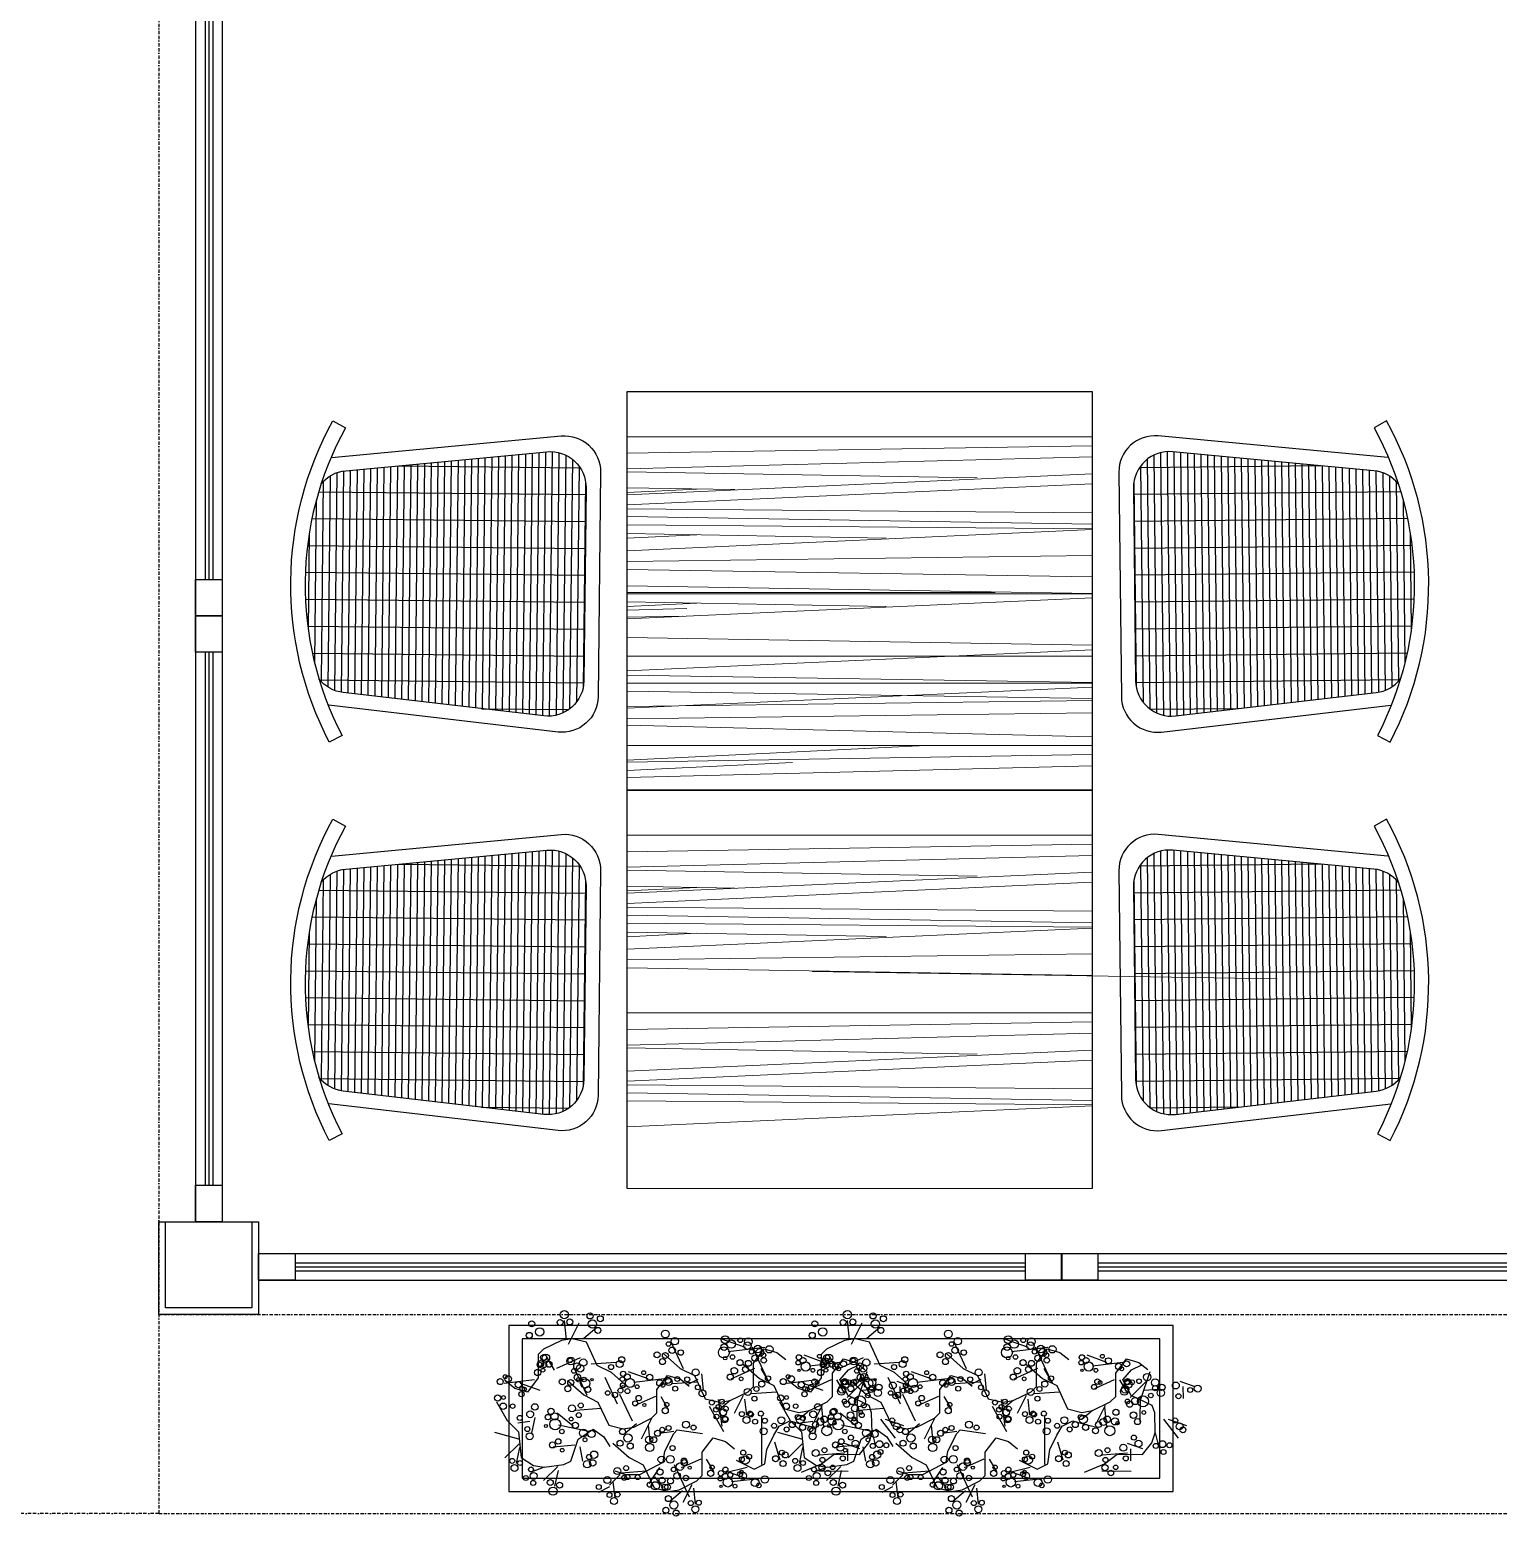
# Model space of a CAD drawing. Header units: millimetres. Extents: x 6517 to 10548, y -1828 to 1073.
# Drawn here: x 7550.6 to 7771.6, y -823.4 to -598.3 of the extents above; entities that cross this region are included whole.
import ezdxf

# ---------------------------------------------------------------- set-up
doc = ezdxf.new("R2010")
doc.units = ezdxf.units.MM
doc.linetypes.add('BORDER', pattern=[1.75, 0.5, -0.25, 0.5, -0.25, 0, -0.25])
doc.layers.add('AHŞAP İNCE', color=7, linetype='Continuous', lineweight=9, true_color=0x433223)
for name, color, linetype in [('bougainvil', 7, 'Continuous'), ('Fitout_Tip_kesit$0$A_elev 5', 46, 'Continuous'), ('MASA-TR', 165, 'Continuous'), ('S-HOLE', 136, 'Continuous'), ('TEF', 6, 'Continuous')]:
    doc.layers.add(name, color=color, linetype=linetype)
doc.layers.add('TEFRIS', color=9, linetype='Continuous', lineweight=0)
doc.layers.add('TEFRIŞ', color=34, linetype='Continuous', lineweight=20)

# ---------------------------------------------------------------- blocks, each defined once
blk = doc.blocks.new('*X23')
at = {"color": 0}
for p, q in [((20396.25, 15910.63), (20396.25, 15947.88)), ((20400, 15909.73), (20400, 15947.88)), ((20403.75, 15909.16), (20403.75, 15947.88)), ((20407.5, 15908.9), (20407.5, 15947.88)), ((20411.25, 15908.95), (20411.25, 15947.88)), ((20415, 15909.31), (20415, 15947.88)), ((20418.75, 15910), (20418.75, 15947.88)), ((20422.5, 15911.09), (20422.5, 15947.87)), ((20391.34, 15945.94), (20426.15, 15945.94)), ((20392.29, 15946.88), (20425.21, 15946.88)), ((20392.5, 15921.75), (20392.5, 15947.02)), ((20394.46, 15947.81), (20423.03, 15947.81)), ((20426.25, 15933.65), (20426.25, 15945.81)), ((20390.44, 15944.06), (20427.05, 15944.06)), ((20390.77, 15945), (20426.72, 15945)), ((20390.31, 15943.12), (20427.19, 15943.12)), ((20390.35, 15942.19), (20427.15, 15942.19)), ((20390.45, 15941.25), (20427.05, 15941.25)), ((20390.55, 15940.31), (20426.95, 15940.31)), ((20390.64, 15939.38), (20426.85, 15939.38)), ((20390.74, 15938.44), (20426.75, 15938.44)), ((20390.84, 15937.5), (20426.66, 15937.5)), ((20390.94, 15936.56), (20426.56, 15936.56)), ((20391.04, 15935.62), (20426.46, 15935.62)), ((20391.14, 15934.69), (20426.36, 15934.69)), ((20391.24, 15933.75), (20426.26, 15933.75)), ((20391.34, 15932.81), (20426.16, 15932.81)), ((20391.43, 15931.88), (20426.06, 15931.88)), ((20391.53, 15930.94), (20425.96, 15930.94)), ((20391.63, 15930), (20425.87, 15930)), ((20391.73, 15929.06), (20425.77, 15929.06)), ((20391.83, 15928.12), (20425.67, 15928.12)), ((20391.93, 15927.19), (20425.57, 15927.19)), ((20392.03, 15926.25), (20425.47, 15926.25)), ((20392.12, 15925.31), (20425.37, 15925.31)), ((20392.22, 15924.38), (20425.27, 15924.38)), ((20392.32, 15923.44), (20425.18, 15923.44)), ((20392.42, 15922.5), (20425.08, 15922.5)), ((20392.52, 15921.56), (20424.98, 15921.56)), ((20392.62, 15920.62), (20424.88, 15920.62)), ((20392.72, 15919.69), (20424.78, 15919.69)), ((20392.82, 15918.75), (20424.68, 15918.75)), ((20392.91, 15917.81), (20424.58, 15917.81)), ((20393.01, 15916.88), (20424.48, 15916.88)), ((20393.11, 15915.94), (20424.39, 15915.94)), ((20393.21, 15915), (20424.29, 15915)), ((20393.32, 15914.06), (20424.18, 15914.06)), ((20393.57, 15913.12), (20423.93, 15913.12)), ((20394.04, 15912.19), (20423.46, 15912.19)), ((20394.82, 15911.25), (20422.68, 15911.25)), ((20397.43, 15910.31), (20420.07, 15910.31)), ((20402.08, 15909.38), (20415.42, 15909.38))]:
    blk.add_line(p, q, dxfattribs=at)
blk = doc.blocks.new('CHAI1A')
for points in [[(-17.2, -101.45), (-20.57, -69.45, -0.445276), (-15.6, -63.93), (15.73, -63.93, -0.445276), (20.71, -69.45), (17.34, -101.45, -0.003866), (17.33, -101.53)], [(-15.4, -99.45), (-18.35, -71.45, -0.445276), (-13.38, -65.93), (13.51, -65.93, -0.445276), (18.49, -71.45), (15.54, -99.45, -0.201793), (13.67, -102.85)], [(-13.53, -102.85, -0.201793), (-15.4, -99.45)], [(-17.2, -101.53, -0.003866), (-17.2, -101.45)]]:
    blk.add_lwpolyline(points, format="xyb")
at = {"elevation": 91}
blk.add_lwpolyline([(-21.39, -99.55, 0.250487), (21.53, -99.55), (22.47, -101.32, -0.250487), (-22.34, -101.32)], format="xyb", close=True, dxfattribs=at)
at = {"layer": 'MASA-TR'}
blk.add_blockref('*X23', (-20408.68, -16013.81), dxfattribs=at)
blk = doc.blocks.new('BAR-TABU')
at = {"layer": 'TEF', "rotation": 89.26744087798987}
blk.add_blockref('CHAI1A', (-58.69, -27.54), dxfattribs=at)
blk = doc.blocks.new('begonvil')
at = {"layer": 'bougainvil', "color": 106}
blk.add_line((14904.48, 22014.58), (14905.3, 22030.36), dxfattribs=at)
at = {"layer": 'bougainvil', "color": 232}
for points in [[(14842.45, 22058.86), (14842.08, 22065.24)], [(14848.16, 22059.17), (14852.57, 22062.47)], [(14837.94, 22049.15), (14835.81, 22053.38)], [(14907.43, 22052.96), (14895.38, 22052.17)], [(14821.18, 22045.73), (14831.22, 22046.39)], [(14873.83, 22044.38), (14863.79, 22043.72)], [(14886.17, 22045.36), (14886.48, 22040.05)], [(14903.68, 22046.24), (14895.75, 22043.12)], [(14905.79, 22046.13), (14908.36, 22041.05)], [(14931.82, 22046.82), (14921.78, 22046.16)], [(14862.7, 22031.03), (14859.04, 22040.04)], [(14884.9, 22043.66), (14881.29, 22042.09)], [(14928.7, 22041.22), (14922.09, 22038.62)], [(14939.79, 22040.7), (14933.61, 22035.23)], [(14940.58, 22043.32), (14936.85, 22033.98)], [(14950.18, 22039.72), (14955.11, 22037.71)], [(14870.7, 22038.78), (14864.09, 22036.18)], [(14872.46, 22038.69), (14874.6, 22034.46)], [(14892.05, 22027.82), (14891.33, 22036.69)], [(14895.19, 22036.12), (14891.52, 22033.36)], [(14951.17, 22037.85), (14951.04, 22033.91)], [(14864, 22030.03), (14859.6, 22026.73)], [(14921.02, 22031.49), (14917.35, 22028.74)], [(14925.05, 22032.39), (14925.42, 22026.01)], [(14825.16, 22025.53), (14820.24, 22021.17)], [(14825.21, 22024.24), (14823.78, 22019.11)], [(14843.34, 22024.09), (14836.25, 22023.78)], [(14876.11, 22026.88), (14871.38, 22026.54)], [(14844.98, 22023.43), (14845.63, 22018.74)], [(14931.87, 22020.18), (14936.79, 22018.18)], [(14832.92, 22017.38), (14828.56, 22015.97)], [(14870.8, 22015.39), (14867.01, 22010.29)], [(14884.54, 22017.43), (14877.93, 22014.83)], [(14886.3, 22017.34), (14888.44, 22013.11)], [(14932.85, 22018.31), (14932.72, 22014.37)], [(14854.03, 22009.79), (14850.42, 22008.21)], [(14857.76, 22013.71), (14854.06, 22010.37)], [(14855.29, 22011.49), (14855.61, 22006.17)], [(14869.03, 22012.32), (14871.66, 22008.66)], [(14899.57, 22013.9), (14892.43, 22012.5)], [(14904.29, 22010.04), (14894.25, 22009.38)], [(14877.94, 22007.24), (14873.53, 22003.94)], [(14881.62, 22007.95), (14881.93, 22002.64)]]:
    blk.add_lwpolyline(points, dxfattribs=at)
at = {"layer": 'bougainvil', "color": 106}
for points in [[(14843.02, 22057.42), (14846.9, 22064.28)], [(14861.7, 22042.38), (14856.66, 22047.35), (14852.09, 22049.94), (14848.96, 22057.75), (14844.27, 22059.14), (14840.77, 22058.77), (14834.75, 22056.13), (14832.9, 22054.47), (14832.5, 22046.84), (14828.74, 22042.32), (14824.69, 22043.71), (14821.87, 22046.21)], [(14880.42, 22047.33), (14876.76, 22056.35)], [(14901.09, 22053.28), (14893.49, 22056.5)], [(14848.25, 22040.27), (14844.6, 22049.28)], [(14850.08, 22050.53), (14858.33, 22050.69)], [(14874.26, 22052.5), (14879.3, 22047.53), (14883.88, 22044.94), (14887, 22037.13), (14891.7, 22035.74), (14895.19, 22036.12), (14901.22, 22038.75), (14903.07, 22040.41), (14903.46, 22048.04), (14907.23, 22052.56), (14911.28, 22051.17), (14914.09, 22048.67)], [(14907.73, 22042.47), (14903.35, 22053.29)], [(14926.54, 22047.09), (14920.2, 22049.77)], [(14826.46, 22045.46), (14832.8, 22042.78)], [(14842.1, 22045.44), (14847.14, 22040.47), (14851.71, 22037.88), (14854.84, 22030.06), (14859.54, 22028.68), (14863.03, 22029.05), (14869.05, 22031.68), (14870.9, 22033.35), (14871.3, 22040.98), (14875.06, 22045.49), (14879.11, 22044.11), (14881.93, 22041.61)], [(14854.36, 22045.96), (14858.01, 22036.94)], [(14868.55, 22044.65), (14862.21, 22047.34)], [(14900.09, 22047.87), (14905.13, 22042.9), (14909.71, 22040.31), (14912.83, 22032.5), (14917.53, 22031.11), (14921.02, 22031.49), (14927.04, 22034.12), (14928.9, 22035.79), (14929.29, 22043.42), (14933.06, 22047.93), (14937.11, 22046.54), (14939.92, 22044.04)], [(14917.4, 22011.37), (14924.06, 22013.77), (14928.37, 22016.78), (14936.76, 22016.24), (14940.04, 22019.88), (14941.21, 22023.19), (14941.43, 22029.76), (14940.72, 22032.15), (14934.01, 22035.8), (14931.56, 22041.14), (14934.56, 22044.19), (14938.03, 22045.66)], [(14818.44, 22039.67), (14821.6, 22033.33), (14825.09, 22029.4), (14825.51, 22020.99), (14829.5, 22018.16), (14832.92, 22017.38), (14839.47, 22017.91), (14841.77, 22018.89), (14844.62, 22025.98), (14849.65, 22029.02), (14853.02, 22026.4), (14854.87, 22023.12)], [(14884.69, 22042.76), (14876.44, 22042.6)], [(14852.53, 22035.69), (14844.28, 22035.53)], [(14892.54, 22026.03), (14888.27, 22034.49)], [(14899.48, 22037.57), (14896.24, 22031.85)], [(14910.52, 22038.13), (14902.27, 22037.97)], [(14937, 22035.47), (14936.4, 22026.97)], [(14938.01, 22037.33), (14943.69, 22037.45)], [(14825.15, 22027.07), (14817.29, 22029.59)], [(14848.12, 22028.37), (14838.41, 22031.01)], [(14869.15, 22031.78), (14865.26, 22024.92)], [(14925.31, 22032.94), (14922.07, 22027.23)], [(14855.94, 22024.08), (14860.98, 22019.11), (14865.55, 22016.52), (14868.68, 22008.71), (14873.37, 22007.32), (14876.87, 22007.7), (14882.89, 22010.33), (14884.74, 22012), (14885.14, 22019.62), (14888.9, 22024.14), (14892.95, 22022.75), (14895.77, 22020.25)], [(14856.06, 22014.98), (14859.53, 22013.62), (14864.22, 22013.38), (14872.07, 22017.09), (14872.84, 22020.58), (14876.08, 22026.3), (14877.31, 22027.41)], [(14877.31, 22027.41), (14885.47, 22025.81)], [(14896.17, 22016.43), (14901.89, 22013.19), (14905.5, 22014.77), (14906.33, 22019.43), (14908.92, 22024.01), (14910.83, 22026.85), (14914.45, 22028.43), (14918.5, 22027.04), (14921.4, 22026.3)], [(14909.02, 22021.8), (14910.48, 22015.84)], [(14837.45, 22017.36), (14832.53, 22013.01)], [(14837.5, 22016.07), (14836.07, 22010.95)], [(14866.37, 22014.34), (14858.12, 22014.18)], [(14880.15, 22005.12), (14875.76, 22015.94)], [(14931.81, 22016.89), (14923.56, 22016.72)], [(14932.75, 22010.85), (14923.04, 22011.44)], [(14881.15, 22009.15), (14877.91, 22003.43)]]:
    blk.add_lwpolyline(points, dxfattribs=at)
at = {"layer": 'bougainvil', "color": 222}
for points in [[(14838.79, 22049.69), (14846.72, 22052.81)], [(14930.46, 22041.13), (14932.59, 22036.9)], [(14843.21, 22030.34), (14838.08, 22034.94)], [(14899.95, 22036.37), (14900.26, 22031.06)], [(14829.02, 22032.67), (14825.09, 22032.35)], [(14830.77, 22033.87), (14829.34, 22028.74)], [(14867.78, 22029.31), (14868.1, 22023.99)], [(14944.21, 22027.52), (14948.72, 22021.05)], [(14945.75, 22027.4), (14951.66, 22024.99)], [(14941.21, 22023.19), (14942.1, 22018.69)]]:
    blk.add_lwpolyline(points, dxfattribs=at)
at = {"layer": 'bougainvil', "color": 7}
blk.add_lwpolyline([(14899, 22010.32), (14892.67, 22013)], dxfattribs=at)
at = {"layer": 'bougainvil', "color": 222}
for centre, radius in [((14842.16, 22067.17), 1.36), ((14850.57, 22066.31), 0.986), ((14853.9, 22065.21), 0.986), ((14852.89, 22061.44), 0.986), ((14843.43, 22051.85), 1.28), ((14843.3, 22052.04), 0.74), ((14844.31, 22048.5), 0.748), ((14845.43, 22050.04), 1.08), ((14846.45, 22049.29), 1.23), ((14847.57, 22051.1), 1.2), ((14840.35, 22045.12), 0.986), ((14842.03, 22042.79), 0.986), ((14843.1, 22044.75), 0.986), ((14845.39, 22046.35), 1.08), ((14845.8, 22045.53), 0.748), ((14847.54, 22045.53), 0.748), ((14872.4, 22043.12), 1.07), ((14875.06, 22043.85), 0.997), ((14875.27, 22043.3), 1.14), ((14878.18, 22044.12), 0.822), ((14881.42, 22043.85), 0.822), ((14918.12, 22047.43), 0.748), ((14820.53, 22038.09), 1.07), ((14820.75, 22040.96), 0.623), ((14873.35, 22042.32), 0.636), ((14921.95, 22039.25), 0.836), ((14923.16, 22040.93), 0.899), ((14924.01, 22040.61), 0.617), ((14932.11, 22037.94), 1.21), ((14933.19, 22039.55), 1.28), ((14932.84, 22040.3), 0.846), ((14933.04, 22040.42), 0.997), ((14934.55, 22040.17), 0.763), ((14936.83, 22040.35), 0.763), ((14823.63, 22037.99), 0.748), ((14829.24, 22035.04), 1.14), ((14830.87, 22037.35), 1.07), ((14835.07, 22033.79), 0.898), ((14836.13, 22035.62), 1.06), ((14837.21, 22033.9), 1.17), ((14931.81, 22037.28), 1.28), ((14828.07, 22030.21), 0.822), ((14837.29, 22031.29), 1.81), ((14874.47, 22028.17), 0.822), ((14880.27, 22028.97), 1.14), ((14890.41, 22031.08), 0.822), ((14893, 22030.08), 1.14), ((14893.18, 22030.16), 0.822), ((14898.81, 22031.52), 0.822), ((14900.19, 22029.45), 1.14), ((14901.46, 22031.53), 0.822), ((14901.78, 22031.22), 0.822), ((14902.98, 22028.8), 0.822), ((14905.03, 22031.34), 0.822), ((14906.23, 22028.92), 0.822), ((14911.64, 22028.82), 1.14), ((14925.76, 22028.38), 1.08), ((14928.73, 22030.55), 0.986), ((14828.71, 22027.8), 1.14), ((14867.88, 22024.64), 1.18), ((14869.44, 22024.57), 0.986), ((14870.75, 22026.62), 0.986), ((14882.7, 22027.89), 0.822), ((14905.63, 22025.48), 1.14), ((14909.18, 22027.11), 0.822), ((14921.71, 22024.85), 0.986), ((14922.78, 22026.82), 0.986), ((14924.41, 22027.57), 1.18), ((14926.41, 22024.59), 1.63), ((14928.23, 22027.59), 1.18), ((14929.08, 22026.98), 0.568), ((14948.05, 22026.87), 0.822), ((14949.37, 22024.83), 1.14), ((14950.41, 22023.66), 0.986), ((14867.92, 22022.08), 1.36), ((14875.45, 22021.5), 0.822), ((14941.22, 22018.82), 0.822), ((14943.46, 22019.3), 1.14), ((14945.71, 22018.81), 0.822), ((14875.41, 22014.48), 0.748), ((14877.55, 22015.27), 1.23), ((14879.05, 22016.55), 1), ((14879, 22017.14), 0.899), ((14943.69, 22016.7), 0.822), ((14829.09, 22012.4), 0.822), ((14834.69, 22012.26), 0.986), ((14835.46, 22009.37), 1.36), ((14837.71, 22011.24), 0.986), ((14873.21, 22004.96), 0.986), ((14872.2, 22001.2), 0.986), ((14874.89, 22002.79), 1.36), ((14875.52, 22000.1), 0.986), ((14880.48, 22003.1), 0.822), ((14881.87, 22001.03), 1.14), ((14883.13, 22003.11), 0.822)]:
    blk.add_circle(centre, radius, dxfattribs=at)
at = {"layer": 'bougainvil', "color": 232}
for centre, radius in [((14831.29, 22064.72), 0.986), ((14840.64, 22064.67), 0.986), ((14843.82, 22064.68), 0.986), ((14851.21, 22063.62), 1.36), ((14830.28, 22060.95), 0.986), ((14833.77, 22061.93), 1.36), ((14874.99, 22059.13), 1.28), ((14875.86, 22055.79), 0.748), ((14876.95, 22053.64), 1.08), ((14878, 22056.58), 1.23), ((14879.75, 22052.74), 0.898), ((14893.91, 22052.05), 1.81), ((14894.06, 22053.76), 1.08), ((14894.55, 22056.25), 1.27), ((14896.45, 22054.71), 1.4), ((14899.49, 22055.8), 0.763), ((14901.79, 22053.89), 1.21), ((14902.12, 22055.17), 1.28), ((14832.4, 22048.61), 1.03), ((14833.28, 22051.06), 0.899), ((14834.19, 22049.27), 0.623), ((14836.28, 22051.13), 0.986), ((14856.6, 22049.17), 0.822), ((14859.51, 22049.99), 1.14), ((14860.23, 22051.39), 0.986), ((14871.91, 22052.41), 0.986), ((14873.58, 22050.07), 0.986), ((14874.65, 22052.04), 0.986), ((14894.24, 22050.15), 0.568), ((14896.67, 22050.41), 0.748), ((14899.04, 22048.44), 0.986), ((14901.79, 22048.07), 0.986), ((14903, 22051.82), 0.748), ((14904.08, 22049.67), 1.08), ((14906.88, 22048.78), 0.898), ((14906.86, 22050.48), 0.763), ((14908.91, 22052.32), 1.2), ((14918.46, 22049.16), 0.882), ((14919.78, 22048.1), 0.974), ((14925.21, 22049.19), 0.636), ((14819.95, 22046.26), 0.997), ((14821.65, 22047.8), 0.636), ((14822.61, 22047), 1.07), ((14825.87, 22044.96), 1.01), ((14827.07, 22043.5), 0.748), ((14847.85, 22044.22), 1.51), ((14850.16, 22045.34), 0.394), ((14860.13, 22045), 0.748), ((14860.2, 22042.93), 0.822), ((14860.47, 22046.73), 0.882), ((14862.56, 22043.62), 1.51), ((14867.22, 22046.75), 0.636), ((14869.13, 22045.16), 1.01), ((14884.34, 22045.97), 1.14), ((14895.58, 22043.87), 1), ((14897.03, 22045.89), 1.08), ((14900.72, 22046.11), 0.986), ((14918.24, 22044.93), 0.394), ((14920.55, 22046.06), 1.51), ((14922.85, 22044.69), 0.623), ((14927.12, 22047.59), 1.01), ((14930.39, 22045.55), 1.07), ((14931.35, 22044.75), 0.636), ((14933.05, 22046.29), 0.997), ((14818.85, 22040.92), 1.03), ((14826.73, 22041.77), 0.882), ((14848.62, 22042.18), 0.974), ((14855.06, 22040.7), 0.748), ((14857.4, 22039.96), 0.899), ((14859.31, 22041.29), 0.822), ((14860.25, 22042.5), 0.394), ((14861.6, 22040.98), 0.822), ((14864.86, 22042.26), 0.623), ((14865.16, 22038.5), 0.899), ((14877.33, 22040.98), 0.822), ((14884.81, 22041.03), 0.822), ((14886.19, 22038.96), 1.14), ((14899.14, 22043.09), 0.617), ((14901.09, 22038.67), 1.14), ((14904, 22039.49), 0.822), ((14905.83, 22041), 1.01), ((14907.96, 22042.78), 0.846), ((14939.55, 22041.6), 1.21), ((14942.09, 22039.65), 1.21), ((14944.25, 22037.97), 1.06), ((14948.85, 22038.34), 1.14), ((14825.78, 22033.98), 0.822), ((14843.1, 22036.24), 1.14), ((14845.17, 22033.92), 0.822), ((14846.01, 22037.06), 0.822), ((14863.95, 22036.81), 0.836), ((14866.92, 22036.16), 0.514), ((14873.67, 22033.94), 1.01), ((14874.27, 22035.9), 0.705), ((14889.15, 22035.81), 0.822), ((14890.35, 22033.39), 0.822), ((14891.25, 22034.22), 0.822), ((14892.4, 22035.93), 0.822), ((14893.6, 22033.51), 0.822), ((14903.16, 22036.35), 0.822), ((14932.69, 22033.94), 0.748), ((14933.36, 22033.03), 1.06), ((14935.2, 22033.91), 1.17), ((14937.8, 22033.69), 1.81), ((14940.48, 22035.47), 0.748), ((14941.97, 22037.84), 0.846), ((14943.78, 22036.17), 1.21), ((14949.5, 22034.78), 0.822), ((14953.51, 22036.62), 0.822), ((14955.97, 22036.98), 1.14), ((14834.23, 22030.9), 0.473), ((14839.37, 22028.84), 0.748), ((14842.63, 22032.76), 0.636), ((14843.92, 22030.63), 1.01), ((14846.41, 22027.98), 1.28), ((14892.65, 22032.4), 1.14), ((14917.08, 22029.59), 0.822), ((14917.86, 22028.79), 1.36), ((14934.44, 22029.32), 1.08), ((14937.88, 22030.01), 0.617), ((14836.06, 22024.56), 1), ((14838.01, 22025.62), 0.899), ((14846.83, 22025.72), 0.636), ((14849.03, 22027.52), 1.2), ((14858.26, 22023.99), 0.986), ((14859.28, 22027.75), 0.986), ((14860.95, 22025.58), 1.36), ((14872.38, 22027.69), 0.822), ((14913.23, 22025.72), 0.822), ((14915.17, 22027.2), 0.986), ((14918.5, 22026.1), 0.986), ((14935.64, 22027.14), 1), ((14822.56, 22020.02), 0.822), ((14825.07, 22019.17), 0.822), ((14839.17, 22022.66), 0.617), ((14847.87, 22019.98), 0.846), ((14849.55, 22020.65), 1.21), ((14861.59, 22022.89), 0.986), ((14898.58, 22018.83), 0.822), ((14930.53, 22018.8), 1.14), ((14934.21, 22021.94), 0.822), ((14935.6, 22019.87), 1.14), ((14823.19, 22017.62), 1.14), ((14826.76, 22014.16), 0.822), ((14828.58, 22016.86), 0.822), ((14829.31, 22014.69), 1.14), ((14847.15, 22017.63), 1.21), ((14848.96, 22017.98), 1.06), ((14856.94, 22014.88), 1.14), ((14859.85, 22015.7), 0.822), ((14870.94, 22013.83), 0.986), ((14871.6, 22017.93), 1.14), ((14874.53, 22017.82), 1.28), ((14880.76, 22014.8), 0.514), ((14888.11, 22014.55), 0.705), ((14892.42, 22013.55), 0.822), ((14898.03, 22016.64), 0.822), ((14899.13, 22016.34), 1.36), ((14900.43, 22017.4), 0.822), ((14909.09, 22016.27), 0.986), ((14911.29, 22018.16), 0.822), ((14911.48, 22014.55), 0.986), ((14912.33, 22017.34), 0.986), ((14922.39, 22017.43), 1.14), ((14931.18, 22015.25), 0.822), ((14850.54, 22009.97), 0.822), ((14853.47, 22012.09), 1.14), ((14863.49, 22012.54), 0.822), ((14867.33, 22009.84), 0.822), ((14869.14, 22009.4), 1.36), ((14871.45, 22011.09), 0.986), ((14873.13, 22008.76), 0.986), ((14874.2, 22010.73), 0.986), ((14876.5, 22012.32), 1.08), ((14879.3, 22011.43), 0.898), ((14887.51, 22012.58), 1.01), ((14890.59, 22010.66), 0.748), ((14890.93, 22012.39), 0.882), ((14897.19, 22011.83), 0.822), ((14898.08, 22011.19), 1.21), ((14901.99, 22008.74), 1.28), ((14905.19, 22009.62), 1.2), ((14924.19, 22012.54), 1.03), ((14926.02, 22010.7), 0.899), ((14927.7, 22012.48), 0.748), ((14853.93, 22007.15), 0.822), ((14855.32, 22005.08), 1.14), ((14856.58, 22007.16), 0.822), ((14890.71, 22008.16), 0.394), ((14895.32, 22007.92), 0.623), ((14903.14, 22007.78), 0.763)]:
    blk.add_circle(centre, radius, dxfattribs=at)
at = {"layer": 'bougainvil', "color": 7}
for centre, radius in [((14834.61, 22053.46), 0.986), ((14835.39, 22053.31), 1.21), ((14905.13, 22052.61), 1.23), ((14833.54, 22051.49), 0.986), ((14834.67, 22050.95), 0.846), ((14905.71, 22051.44), 1.28), ((14827.79, 22043.36), 0.636), ((14861.79, 22045.66), 0.974), ((14859.01, 22012.56), 0.822), ((14860.11, 22012.72), 0.822), ((14872.27, 22008.81), 0.986), ((14892.25, 22011.32), 0.974), ((14893.02, 22009.29), 1.51), ((14893.94, 22011.7), 0.822), ((14897.67, 22012.42), 0.636)]:
    blk.add_circle(centre, radius, dxfattribs=at)
at = {"layer": 'bougainvil', "color": 106}
for centre in [(14924.45, 22015.11), (14925.3, 22018.25)]:
    blk.add_circle(centre, 0.822, dxfattribs=at)

msp = doc.modelspace()

# ---------------------------------------------------------------- linework, layer by layer
at = {"color": 0, "linetype": 'BORDER'}
for p, q in [((7570, -496.67), (7570, -821.67)), ((7570, -791.67), (9421.56, -791.67)), ((7570, -821.67), (7158, -821.67)), ((7570, -821.67), (9421.56, -821.67))]:
    msp.add_line(p, q, dxfattribs=at)
for p, q in [((7575.5, -502.69), (7575.5, -686.5)), ((7579.5, -508.13), (7579.5, -681.01)), ((7575.5, -686.54), (7575.5, -777.72)), ((7579.5, -691.98), (7579.5, -772.23)), ((7590.49, -782.53), (7700.42, -782.53)), ((7711.34, -782.53), (7844.58, -782.53)), ((7585.05, -786.53), (7705.9, -786.53)), ((7705.9, -786.53), (7850.06, -786.53))]:
    msp.add_line(p, q)
at = {"color": 4}
for p, q in [((7576.94, -508.16), (7576.94, -681)), ((7577.5, -508.13), (7577.5, -681.01)), ((7578.11, -508.13), (7578.11, -681.01)), ((7576.94, -522.61), (7576.94, -681)), ((7576.94, -692.01), (7576.94, -772.21)), ((7577.5, -691.98), (7577.5, -772.23)), ((7578.11, -691.98), (7578.11, -772.23)), ((7576.94, -706.46), (7576.94, -772.21)), ((7590.49, -783.92), (7700.42, -783.92)), ((7590.49, -784.53), (7700.42, -784.53)), ((7590.52, -785.09), (7700.4, -785.09)), ((7590.52, -785.09), (7700.4, -785.09)), ((7711.34, -783.92), (7844.58, -783.92)), ((7711.34, -784.53), (7844.58, -784.53)), ((7711.37, -785.09), (7844.56, -785.09)), ((7711.37, -785.09), (7844.56, -785.09))]:
    msp.add_line(p, q, dxfattribs=at)
for points in [[(7579.5, -681.01), (7579.5, -686.5), (7575.5, -686.5), (7575.5, -681.01)], [(7579.5, -686.5), (7579.5, -691.98), (7575.5, -691.98), (7575.5, -686.5)], [(7579.5, -686.5), (7579.5, -691.98), (7575.5, -691.98), (7575.5, -686.5)], [(7579.5, -772.23), (7579.5, -777.72), (7575.5, -777.72), (7575.5, -772.23)], [(7585, -782.53), (7590.49, -782.53), (7590.49, -786.53), (7585, -786.53)], [(7585, -782.53), (7590.49, -782.53), (7590.49, -786.53), (7585, -786.53)], [(7700.42, -782.53), (7705.9, -782.53), (7705.9, -786.53), (7700.42, -786.53)], [(7705.86, -782.53), (7711.34, -782.53), (7711.34, -786.53), (7705.86, -786.53)], [(7705.86, -782.53), (7711.34, -782.53), (7711.34, -786.53), (7705.86, -786.53)]]:
    msp.add_lwpolyline(points, close=True)
at = {"color": 0}
for points in [[(7570, -791.67), (7570, -777.72), (7585, -777.72), (7585, -791.67)], [(7571, -790.67), (7571, -777.72), (7584, -777.72), (7584, -790.67)]]:
    msp.add_lwpolyline(points, close=True, dxfattribs=at)
at = {"layer": 'AHŞAP İNCE'}
for p, q in [((7640.48, -659.51), (7710.48, -659.51)), ((7640.48, -662), (7710.48, -660.87)), ((7640.48, -664.34), (7710.48, -662.56)), ((7640.48, -664.79), (7693.15, -665.71)), ((7640.48, -668.27), (7710.48, -665.1)), ((7640.48, -669.78), (7710.48, -666.61)), ((7640.48, -667.2), (7656.68, -667.48)), ((7640.48, -667.9), (7650.95, -667.39)), ((7640.48, -670.36), (7710.48, -670.96)), ((7640.48, -671.54), (7710.48, -672.7)), ((7640.48, -672.77), (7710.48, -673.37)), ((7640.48, -676.68), (7710.48, -673.51)), ((7640.48, -674.11), (7679.45, -674.78)), ((7640.48, -674.8), (7650.95, -674.29)), ((7640.48, -678.28), (7710.48, -677.38)), ((7640.48, -679.5), (7710.48, -680.62)), ((7640.48, -681.97), (7710.48, -683.1)), ((7640.48, -682.98), (7695.86, -682.98)), ((7640.48, -683.17), (7710.48, -683.17)), ((7640.48, -686.96), (7710.48, -683.79)), ((7640.48, -684.38), (7679.45, -685.06)), ((7640.48, -685.07), (7650.95, -684.56)), ((7640.48, -685.63), (7649.47, -685.39)), ((7640.48, -686.67), (7648.76, -686.55)), ((7640.48, -689.77), (7710.48, -690.9)), ((7640.48, -694.76), (7710.48, -691.59)), ((7640.48, -692.56), (7710.48, -692.56)), ((7640.48, -695.42), (7710.48, -696.54)), ((7640.48, -696.62), (7710.48, -696.62)), ((7640.48, -700.41), (7710.48, -697.23)), ((7640.48, -697.83), (7710.48, -698.95)), ((7640.48, -700.12), (7710.48, -699.22)), ((7640.48, -702), (7710.48, -701.1)), ((7640.48, -702.94), (7710.48, -704.73)), ((7640.48, -706.01), (7710.48, -706.01)), ((7640.48, -708.21), (7685.43, -706.01)), ((7640.48, -708.51), (7710.48, -707.37)), ((7640.48, -709.78), (7665.35, -708.56)), ((7640.48, -710.84), (7710.48, -709.07)), ((7640.48, -719.51), (7710.48, -719.51)), ((7640.48, -722), (7710.48, -720.87)), ((7640.48, -724.34), (7710.48, -722.56)), ((7640.48, -724.79), (7693.15, -725.71)), ((7640.48, -728.27), (7710.48, -725.1)), ((7640.48, -729.78), (7710.48, -726.61)), ((7640.48, -727.2), (7656.68, -727.48)), ((7640.48, -727.9), (7650.95, -727.39)), ((7640.48, -730.36), (7710.48, -730.96)), ((7640.48, -731.54), (7710.48, -732.7)), ((7640.48, -732.77), (7710.48, -733.37)), ((7640.48, -736.68), (7710.48, -733.51)), ((7640.48, -734.11), (7679.45, -734.78)), ((7640.48, -734.8), (7650.95, -734.29)), ((7640.48, -738.28), (7710.48, -737.38)), ((7640.48, -739.5), (7710.48, -740.62)), ((7668.32, -740.05), (7738.32, -741.17)), ((7640.48, -746.27), (7710.48, -746.27)), ((7640.48, -748.77), (7710.48, -747.63)), ((7640.48, -751.11), (7710.48, -749.33)), ((7640.48, -751.56), (7693.15, -752.47)), ((7640.48, -755.04), (7710.48, -751.87)), ((7640.48, -756.54), (7710.48, -753.37)), ((7640.48, -757.12), (7710.48, -757.73)), ((7640.48, -758.3), (7710.48, -759.47)), ((7640.48, -759.53), (7710.48, -760.14)), ((7640.48, -763.45), (7710.48, -760.28))]:
    msp.add_line(p, q, dxfattribs=at)
at = {"layer": 'Fitout_Tip_kesit$0$A_elev 5'}
for points in [[(7722.67, -818.36), (7722.67, -793.36), (7622.67, -793.36), (7622.67, -818.36)], [(7720.67, -816.36), (7720.67, -795.36), (7624.67, -795.36), (7624.67, -816.36)]]:
    msp.add_lwpolyline(points, close=True, dxfattribs=at)
at = {"layer": 'S-HOLE', "color": 45}
for p, q in [((7640.48, -712.73), (7640.48, -652.73)), ((7640.48, -652.73), (7710.48, -652.73)), ((7710.48, -652.73), (7710.48, -712.73)), ((7640.48, -772.73), (7640.48, -712.73)), ((7640.48, -712.73), (7710.48, -712.73)), ((7710.48, -712.73), (7640.48, -712.73)), ((7710.48, -712.73), (7710.48, -772.73))]:
    msp.add_line(p, q, dxfattribs=at)
at = {"layer": 'TEFRIŞ', "ltscale": 25}
for points in [[(7710.48, -652.73), (7640.48, -652.73), (7640.48, -712.73), (7710.48, -712.73)], [(7710.48, -712.73), (7640.48, -712.73), (7640.48, -772.73), (7710.48, -772.73)]]:
    msp.add_lwpolyline(points, close=True, dxfattribs=at)

# ---------------------------------------------------------------- block references
at = {"layer": 'bougainvil', "color": 1, "xscale": 0.4576716776139869, "yscale": 0.4576716776139869, "zscale": 0.4576716776139869, "rotation": 2.943144917855127}
for p in [(1365.71, -11226.69), (1408.31, -11226.69)]:
    msp.add_blockref('begonvil', p, dxfattribs=at)
at = {"layer": 'TEFRIS', "yscale": 1.08, "zscale": 1.08}
for p, xscale, rotation in [((7641.99, -712.3), 1.08, 180.0990327834596), ((7708.98, -712.3), -1.08, 179.9009672165402), ((7641.99, -772.3), 1.08, 180.0990327834596), ((7708.98, -772.3), -1.08, 179.9009672165402)]:
    msp.add_blockref('BAR-TABU', p, dxfattribs=dict(at, xscale=xscale, rotation=rotation))

doc.saveas('drawing.dxf')
